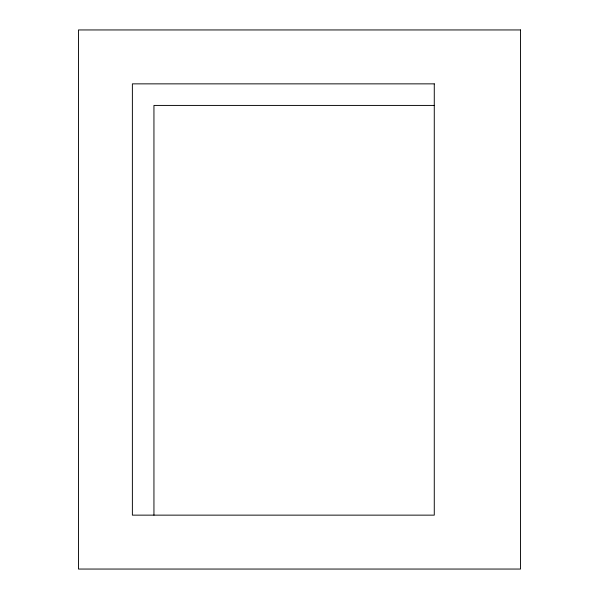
<?xml version="1.0" encoding="UTF-8"?>
<svg xmlns="http://www.w3.org/2000/svg" width="599" height="599" viewBox="0 0 599 599"><rect width="100%" height="100%" fill="white"/><g stroke="black" fill="none" stroke-linecap="round" stroke-linejoin="round"><path stroke-width="0.9" d="M434.275 105.424L153.943 105.424L153.943 515.14M520.531 29.95L78.469 29.95L78.469 569.05L520.531 569.05L520.531 29.95M434.275 83.86L132.379 83.86L132.379 515.14L434.275 515.14L434.275 83.86"/></g></svg>
